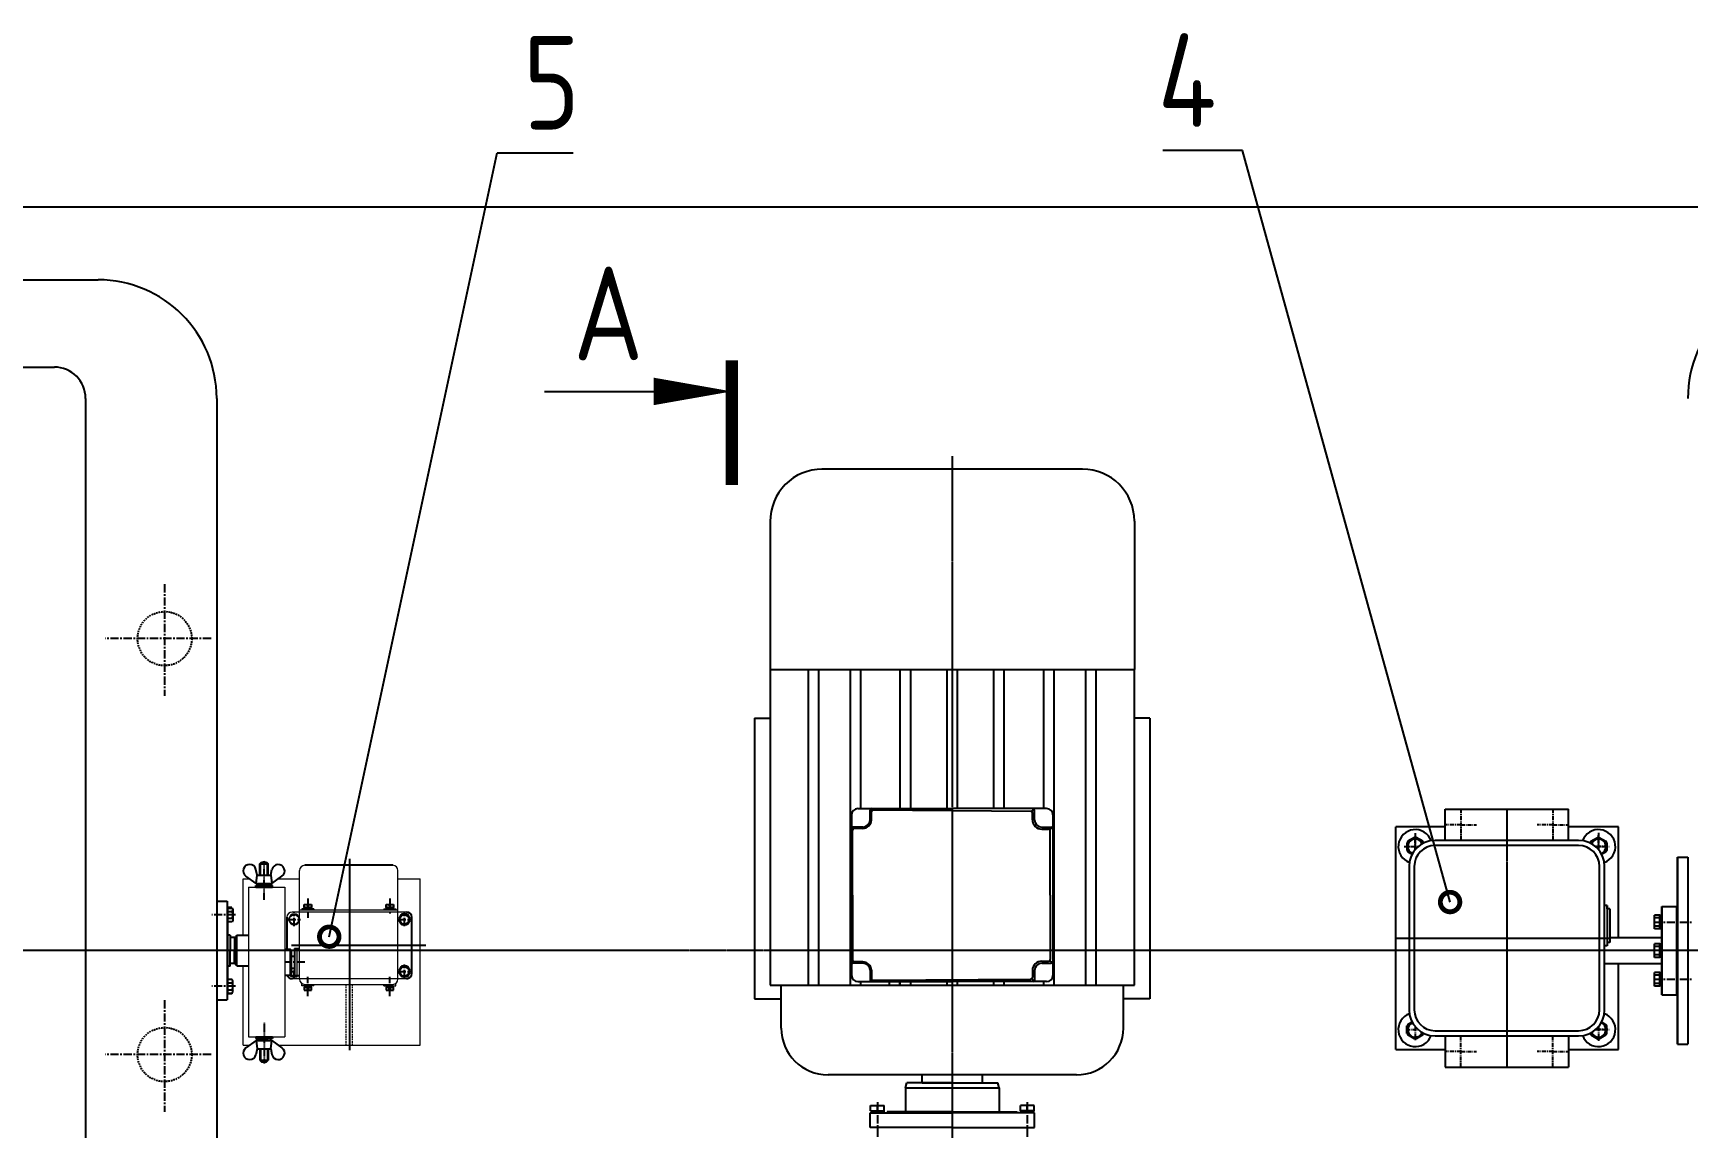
# Model space of a CAD drawing. Header units: millimetres. Extents: x -25976 to -4798, y -663 to 15440.
# Drawn here: x -15362 to -13771, y 12146 to 13199 of the extents above; entities that cross this region are included whole.
import ezdxf

# ---------------------------------------------------------------- set-up
doc = ezdxf.new("R2010")
doc.units = ezdxf.units.MM
doc.header["$LTSCALE"] = 0.25
for name, pattern in [('CENTER', [50.8, 31.75, -6.35, 6.35, -6.35]), ('CENTER2', [1.125, 0.75, -0.125, 0.125, -0.125]), ('HIDDEN', [9.525, 6.35, -3.175])]:
    doc.linetypes.add(name, pattern=pattern)
for name, color, linetype in [('Cen', 5, 'CENTER'), ('Cont', 6, 'Continuous'), ('Dim', 7, 'Continuous'), ('Hide', 2, 'HIDDEN'), ('Red', 1, 'Continuous'), ('Text', 3, 'Continuous'), ('Textb', 6, 'Continuous')]:
    doc.layers.add(name, color=color, linetype=linetype)
doc.styles.add('Style1', font='romans.shx', dxfattribs={"width": 0.8})
doc.dimstyles.new('Poz15', dxfattribs={"dimscale": 15, "dimtxt": 6, "dimasz": 2.5, "dimexe": 1.25, "dimexo": 0, "dimgap": 1.5, "dimtad": 2, "dimtoh": 1, "dimtxsty": 'Style1', "dimblk": 'DOTSMALL', "dimcen": 2.5, "dimclrt": 6, "dimadec": 0, "dimazin": 0, "dimtfac": 1, "dimtmove": 0, "dimatfit": 3, "dimldrblk": 'DOTSMALL', "dimfxl": 1, "dimarcsym": 0})

# ---------------------------------------------------------------- blocks, each defined once
blk = doc.blocks.new('A0C0001')
at = {"ltscale": 0.48}
for p, q in [((-5, 2.2), (-5, -2.2)), ((-0.6, 5.4), (-4.4, 3.2)), ((4.4, 3.2), (0.6, 5.4)), ((5, -2.2), (5, 2.2)), ((-4.4, -3.2), (-0.6, -5.4)), ((0.6, -5.4), (4.4, -3.2))]:
    blk.add_line(p, q, dxfattribs=at)
blk.add_circle((0, 0), 4.5, dxfattribs=at)
for start, end in [(143.4466, 156.5534), (83.4466, 96.5534), (23.4466, 36.5534), (203.4466, 216.5534), (263.4466, 276.5534), (323.4466, 336.5534)]:
    blk.add_arc((0, 0), 5.45, start, end, dxfattribs=at)
blk = doc.blocks.new('RAZREZ02')
at = {"layer": 'Text', "const_width": 0.8}
blk.add_lwpolyline([(0, 6), (0, -2)], dxfattribs=at)
at = {"layer": 'Text'}
blk.add_lwpolyline([(-12, 0), (-5, 0)], dxfattribs=at)
blk.add_lwpolyline([(0, 0, 0, 1.76, 0), (-5, 0, 1.76, 1.76, 0)], format="xyseb", dxfattribs=at)
at = {"layer": 'Textb', "style": 'Style1', "width": 0.8}
blk.add_attdef('А', (-10.16, -8), '', height=6, dxfattribs=at)
blk = doc.blocks.new('_DotSmall')
at = {"color": 0, "linetype": 'ByBlock', "const_width": 0.5}
blk.add_lwpolyline([(-0.0625, 0, 1), (0.0625, 0, 1)], format="xyb", close=True, dxfattribs=at)

msp = doc.modelspace()

# ---------------------------------------------------------------- linework, layer by layer
at = {"layer": 'Cen', "ltscale": 0.2}
for p, q in [((-14478.27152, 12791.53233), (-14478.27152, 11256.78949)), ((-13945.27152, 12452.26794), (-13945.27152, 12204.26794)), ((-15057.77149, 12404.37764), (-15057.77149, 12220.59004)), ((-14052.27152, 12328.26794), (-13846.27152, 12328.26794)), ((-12562.15558, 12316.26959), (-16556.63972, 12316.26959)), ((-14984.12081, 12321.26959), (-15113.24335, 12321.26959))]:
    msp.add_line(p, q, dxfattribs=at)
at = {"layer": 'Cen'}
for p, q in [((-15235.27152, 12668.6065), (-15235.27152, 12561.29697)), ((-15190.63698, 12616.26959), (-15292.58385, 12616.26959)), ((-15097.57755, 12366.43014), (-15097.57755, 12347.89605)), ((-15018.95568, 12366.43014), (-15018.95568, 12351.97494)), ((-15167.17138, 12350.60832), (-15190.03589, 12350.60832)), ((-15117.27149, 12346.26959), (-15104.27149, 12346.26959)), ((-15110.77149, 12339.76959), (-15110.77149, 12352.76959)), ((-15011.27149, 12346.26959), (-14998.27149, 12346.26959)), ((-15004.77149, 12339.76959), (-15004.77149, 12352.76959)), ((-13804.37353, 12343.76794), (-13767.87346, 12343.76794)), ((-15154.77149, 12316.26959), (-15190.68274, 12316.26959)), ((-15100.48696, 12305.26959), (-15119.77149, 12305.26959)), ((-15114.31899, 12296.26959), (-15109.77569, 12296.26959)), ((-15110.77149, 12289.76959), (-15110.77149, 12297.11544)), ((-15011.27149, 12296.26959), (-14998.27149, 12296.26959)), ((-15004.77149, 12289.76959), (-15004.77149, 12302.76959)), ((-15167.17138, 12281.93087), (-15190.03589, 12281.93087)), ((-15097.57755, 12272.40167), (-15097.57755, 12290.93576)), ((-15018.95568, 12272.40167), (-15018.95568, 12290.93576)), ((-13804.37353, 12288.76794), (-13767.87346, 12288.76794)), ((-15235.27152, 12268.6065), (-15235.27152, 12161.29697)), ((-15190.63698, 12216.26959), (-15292.58385, 12216.26959)), ((-14550.27152, 12170.62834), (-14550.27152, 12121.5009)), ((-14406.27152, 12170.62834), (-14406.27152, 12121.5009))]:
    msp.add_line(p, q, dxfattribs=at)
at = {"layer": 'Cen', "ltscale": 0.5}
for p, q in [((-13989.4792, 12437.26794), (-14004.49749, 12437.26794)), ((-13989.4792, 12452.26794), (-13989.4792, 12422.26794)), ((-13989.4792, 12437.26794), (-13974.4609, 12437.26794)), ((-13901.06385, 12437.26794), (-13916.08214, 12437.26794)), ((-13901.06385, 12452.26794), (-13901.06385, 12422.26794)), ((-13901.06385, 12437.26794), (-13886.04555, 12437.26794)), ((-14033.27152, 12429.03873), (-14033.27152, 12413.51601)), ((-14033.27152, 12413.51604), (-14033.27152, 12426.41948)), ((-13857.27152, 12429.45553), (-13857.27152, 12413.51601)), ((-13857.27152, 12413.51604), (-13857.27152, 12427.11284)), ((-14044.08207, 12416.26794), (-14030.5196, 12416.26794)), ((-14042.38792, 12416.26796), (-14030.5196, 12416.26796)), ((-13848.15513, 12416.26796), (-13860.02345, 12416.26796)), ((-13860.02345, 12416.26796), (-13846.94247, 12416.26796)), ((-13860.02345, 12416.26794), (-13847.57392, 12416.26794)), ((-14042.38792, 12240.26794), (-14030.5196, 12240.26794)), ((-14033.27152, 12243.01986), (-14033.27152, 12230.11642)), ((-13989.4792, 12204.26794), (-13989.4792, 12234.26794)), ((-13901.06385, 12204.26794), (-13901.06385, 12234.26794)), ((-13860.02345, 12240.26794), (-13846.94247, 12240.26794)), ((-13848.15513, 12240.26794), (-13860.02345, 12240.26794)), ((-13857.27152, 12243.01986), (-13857.27152, 12229.42305)), ((-13989.4792, 12219.26794), (-14004.49749, 12219.26794)), ((-13989.4792, 12219.26794), (-13974.4609, 12219.26794)), ((-13901.06385, 12219.26794), (-13916.08214, 12219.26794)), ((-13901.06385, 12219.26794), (-13886.04555, 12219.26794))]:
    msp.add_line(p, q, dxfattribs=at)
at = {"layer": 'Cont'}
for p, q in [((-15931.27152, 12961.26959), (-15299.27152, 12961.26959)), ((-15889.27152, 12877.26959), (-15341.27152, 12877.26959)), ((-15311.27152, 12847.26959), (-15311.27152, 11261.38189)), ((-15185.27152, 12847.26959), (-15185.27152, 11170.26959)), ((-14353.27152, 12779.26959), (-14603.56618, 12779.26959)), ((-14653.27152, 12729.26959), (-14653.27152, 12283.02748)), ((-14303.27152, 12729.26959), (-14303.27152, 12586.51959)), ((-14653.27152, 12586.51959), (-14303.22152, 12586.51959)), ((-14616.62152, 12283.02748), (-14616.62152, 12586.51959)), ((-14606.62152, 12283.02748), (-14606.62152, 12586.51959)), ((-14576.12152, 12283.02748), (-14576.12152, 12586.51959)), ((-14566.12152, 12452.89139), (-14566.12152, 12586.51959)), ((-14528.22152, 12452.89139), (-14528.22152, 12586.51959)), ((-14518.22152, 12452.89139), (-14518.22152, 12586.51959)), ((-14483.27152, 12452.89139), (-14483.27152, 12586.51959)), ((-14473.27152, 12452.89139), (-14473.27152, 12586.51959)), ((-14438.32152, 12452.89139), (-14438.32152, 12586.51959)), ((-14428.32152, 12452.89139), (-14428.32152, 12586.51959)), ((-14390.42152, 12452.89139), (-14390.42152, 12586.51959)), ((-14380.42152, 12283.02748), (-14380.42152, 12586.51959)), ((-14349.92152, 12283.02748), (-14349.92152, 12586.51959)), ((-14339.92152, 12283.02748), (-14339.92152, 12586.51959)), ((-14303.22152, 12283.02748), (-14303.22152, 12586.51959)), ((-14668.27152, 12539.77748), (-14668.27152, 12269.77748)), ((-14668.27152, 12539.77748), (-14653.32152, 12539.77748)), ((-14288.27152, 12539.77748), (-14303.22152, 12539.77748)), ((-14288.27152, 12539.77748), (-14288.27152, 12269.77748)), ((-14575.06652, 12446.89139), (-14575.06652, 12292.39939)), ((-14569.06652, 12452.89139), (-14478.27152, 12452.89139)), ((-14557.26752, 12441.99139), (-14557.26752, 12451.29139)), ((-14555.96752, 12441.99139), (-14555.96752, 12449.99139)), ((-14554.36752, 12451.59139), (-14402.87552, 12450.39139)), ((-14387.57552, 12452.89139), (-14478.27152, 12452.89139)), ((-14400.17552, 12451.89139), (-14401.47552, 12450.39139)), ((-14401.27552, 12442.09139), (-14401.27552, 12448.79139)), ((-14399.27552, 12442.09139), (-14399.27552, 12451.29139)), ((-14381.57652, 12446.89139), (-14381.57652, 12292.39939)), ((-14004.49749, 12452.26794), (-13886.04555, 12452.26794)), ((-14004.49749, 12422.26794), (-14004.49749, 12452.26794)), ((-13886.04555, 12422.26794), (-13886.04555, 12452.26794)), ((-14574.06652, 12369.59539), (-14574.06652, 12432.19239)), ((-14564.26652, 12435.09239), (-14573.46652, 12435.09239)), ((-14564.26652, 12433.79239), (-14572.46652, 12433.79239)), ((-14392.27552, 12435.09239), (-14383.17652, 12435.09239)), ((-14392.27552, 12433.09239), (-14385.67552, 12433.09239)), ((-14382.47652, 12434.29239), (-14384.07552, 12432.99239)), ((-14384.07552, 12369.59539), (-14384.07552, 12431.49239)), ((-14004.49749, 12435.26794), (-14051.84656, 12435.26794)), ((-14051.84656, 12221.26796), (-14051.84656, 12435.26794)), ((-14034.09662, 12425.02919), (-14040.44642, 12421.36313)), ((-14026.09662, 12421.36313), (-14032.44642, 12425.02919)), ((-13876.27152, 12422.26794), (-14014.27152, 12422.26794)), ((-13837.84638, 12435.26794), (-13886.04555, 12435.26794)), ((-13864.44642, 12421.36313), (-13858.09662, 12425.02919)), ((-13856.44642, 12425.02919), (-13850.09662, 12421.36313)), ((-13837.84638, 12328.76794), (-13837.84638, 12435.26794)), ((-14041.27152, 12419.93402), (-14041.27152, 12412.6019)), ((-14040.44642, 12411.17279), (-14036.42597, 12408.85158)), ((-14025.27152, 12419.7179), (-14025.27152, 12419.93402)), ((-13876.27152, 12417.26794), (-14014.27152, 12417.26794)), ((-13865.27152, 12419.7179), (-13865.27152, 12419.93402)), ((-13850.09662, 12411.17279), (-13854.11707, 12408.85158)), ((-13849.27152, 12419.93402), (-13849.27152, 12412.6019)), ((-13781.27152, 12406.26794), (-13781.27152, 12226.26794)), ((-13781.27152, 12343.76794), (-13781.27152, 12406.26794)), ((-13781.27152, 12406.26794), (-13771.27152, 12406.26794)), ((-13771.27152, 12406.26794), (-13771.27152, 12226.26794)), ((-15146.27149, 12388.86959), (-15147.61375, 12394.33721)), ((-15143.77149, 12399.66959), (-15142.17149, 12401.26959)), ((-15143.77149, 12388.86959), (-15143.77149, 12399.66959)), ((-15143.77149, 12399.66959), (-15135.77149, 12399.66959)), ((-15142.17149, 12401.26959), (-15137.37149, 12401.26959)), ((-15137.37149, 12401.26959), (-15135.77149, 12399.66959)), ((-15135.77149, 12388.86959), (-15135.77149, 12399.66959)), ((-15133.27149, 12388.86959), (-15132.10583, 12394.18717)), ((-15016.10641, 12398.26959), (-15100.63553, 12398.26959)), ((-14039.27152, 12397.26794), (-14039.27152, 12259.26794)), ((-14034.27152, 12397.26794), (-14034.27152, 12259.26794)), ((-13856.27152, 12259.26794), (-13856.27152, 12397.26794)), ((-13851.27152, 12259.26794), (-13851.27152, 12397.26794)), ((-15147.27149, 12380.86959), (-15157.16076, 12387.80741)), ((-15147.77149, 12377.26959), (-15147.77149, 12378.86959)), ((-15147.77149, 12378.86959), (-15144.77149, 12378.86959)), ((-15147.77149, 12377.26959), (-15131.77149, 12377.26959)), ((-15147.27149, 12380.86959), (-15146.27149, 12388.86959)), ((-15147.27149, 12380.86959), (-15132.27149, 12380.86959)), ((-15146.27149, 12388.86959), (-15133.27149, 12388.86959)), ((-15146.27149, 12380.86959), (-15146.27149, 12378.86959)), ((-15144.77149, 12378.86959), (-15135.77149, 12378.86959)), ((-15143.37449, 12380.86959), (-15137.89399, 12378.86959)), ((-15142.37449, 12380.86959), (-15136.89399, 12378.86959)), ((-15131.77149, 12378.86959), (-15135.77149, 12378.86959)), ((-15133.27149, 12388.86959), (-15132.27149, 12380.86959)), ((-15133.27149, 12380.86959), (-15133.27149, 12378.86959)), ((-15132.27149, 12380.86959), (-15122.4897, 12387.83162)), ((-15131.77149, 12377.26959), (-15131.77149, 12378.86959)), ((-15185.27151, 12363.7689), (-15175.27149, 12363.76891)), ((-15175.27149, 12363.76891), (-15175.27149, 12282.66959)), ((-15101.07755, 12360.56222), (-15098.12755, 12360.56222)), ((-15101.07755, 12357.76222), (-15101.07755, 12360.56222)), ((-15094.07755, 12357.76222), (-15101.07755, 12357.76222)), ((-15100.82755, 12356.56222), (-15100.82755, 12357.76222)), ((-15100.82755, 12357.76222), (-15094.32755, 12357.76222)), ((-15096.91167, 12356.56222), (-15098.31785, 12357.76222)), ((-15098.12755, 12360.56222), (-15098.12755, 12359.16222)), ((-15098.12755, 12359.16222), (-15097.02755, 12359.16222)), ((-15097.02755, 12360.56222), (-15094.07755, 12360.56222)), ((-15097.02755, 12359.16222), (-15097.02755, 12360.56222)), ((-15094.32755, 12357.76222), (-15094.32755, 12356.56222)), ((-15094.07755, 12360.56222), (-15094.07755, 12357.76222)), ((-15022.45568, 12357.76222), (-15022.45568, 12360.56222)), ((-15022.45568, 12360.56222), (-15019.50568, 12360.56222)), ((-15015.45568, 12357.76222), (-15022.45568, 12357.76222)), ((-15022.20568, 12357.76222), (-15015.70568, 12357.76222)), ((-15022.20568, 12356.56222), (-15022.20568, 12357.76222)), ((-15018.28981, 12356.56222), (-15019.69598, 12357.76222)), ((-15019.50568, 12360.56222), (-15019.50568, 12359.16222)), ((-15019.50568, 12359.16222), (-15018.40568, 12359.16222)), ((-15018.40568, 12360.56222), (-15015.45568, 12360.56222)), ((-15018.40568, 12359.16222), (-15018.40568, 12360.56222)), ((-15015.70568, 12357.76222), (-15015.70568, 12356.56222)), ((-15015.45568, 12360.56222), (-15015.45568, 12357.76222)), ((-14574.06652, 12369.59539), (-14574.06652, 12306.99839)), ((-14384.07552, 12369.59539), (-14384.07552, 12307.69839)), ((-13848.77152, 12359.66446), (-13851.27152, 12359.66446)), ((-13848.77152, 12356.41967), (-13848.77152, 12359.66446)), ((-13848.77152, 12359.66446), (-13848.77152, 12320.87141)), ((-13796.27152, 12328.76794), (-13796.27152, 12358.76794)), ((-13796.27152, 12358.76794), (-13782.27152, 12358.76794)), ((-13796.27152, 12358.76794), (-13796.27152, 12316.26794)), ((-13796.27152, 12358.76794), (-13782.27152, 12358.76794)), ((-13782.27152, 12358.76794), (-13782.27152, 12343.76794)), ((-15174.72149, 12357.15832), (-15174.72149, 12333.25138)), ((-15174.72149, 12344.05832), (-15174.72149, 12357.15832)), ((-15174.72149, 12357.15832), (-15170.70297, 12357.15832)), ((-15174.72149, 12357.15832), (-15170.44388, 12357.15832)), ((-15174.72149, 12353.88332), (-15170.44388, 12353.88332)), ((-15174.72149, 12347.33332), (-15170.44388, 12347.33332)), ((-15170.44388, 12344.05832), (-15174.72149, 12344.05832)), ((-15170.70297, 12357.70832), (-15174.27149, 12357.70832)), ((-15170.70297, 12357.15832), (-15170.70297, 12357.70832)), ((-15170.44388, 12357.15832), (-15169.72149, 12355.9071)), ((-15170.44388, 12353.88332), (-15169.72149, 12355.13454)), ((-15170.44388, 12347.33332), (-15169.72149, 12346.0821)), ((-15169.72149, 12345.30954), (-15170.44388, 12344.05832)), ((-15169.72149, 12355.9071), (-15169.72149, 12345.30954)), ((-15117.77149, 12348.26959), (-15117.77149, 12317.76959)), ((-15094.32755, 12356.56222), (-15100.82755, 12356.56222)), ((-15015.70568, 12356.56222), (-15022.20568, 12356.56222)), ((-14997.77149, 12294.26959), (-14997.77149, 12348.26959)), ((-13846.27152, 12356.41967), (-13848.77152, 12356.41967)), ((-13846.27152, 12356.41967), (-13846.27152, 12324.1162)), ((-13803.27152, 12337.21794), (-13803.27152, 12350.31794)), ((-13798.27152, 12350.31794), (-13803.27152, 12350.31794)), ((-13798.27152, 12347.76794), (-13803.27152, 12347.76794)), ((-13798.27152, 12347.76794), (-13798.27152, 12350.31794)), ((-13798.27152, 12337.66794), (-13798.27152, 12349.86794)), ((-13796.27152, 12349.86794), (-13798.27152, 12349.86794)), ((-13796.27152, 12345.78335), (-13798.27152, 12342.10608)), ((-13796.27152, 12337.66794), (-13796.27152, 12349.86794)), ((-13782.27152, 12353.76799), (-13781.27152, 12353.76799)), ((-13782.27152, 12343.76794), (-13782.27152, 12273.76794)), ((-13781.27152, 12226.26794), (-13781.27152, 12343.76794)), ((-15174.72149, 12336.01959), (-15174.72149, 12316.26959)), ((-15172.27149, 12331.26959), (-15174.72149, 12331.26959)), ((-15172.27149, 12331.26959), (-15172.27149, 12327.0587)), ((-15168.27149, 12328.77029), (-15172.27149, 12328.77029)), ((-15172.27149, 12328.77029), (-15172.27149, 12316.26959)), ((-15168.27149, 12328.77029), (-15167.27149, 12327.77029)), ((-15168.27149, 12328.77029), (-15168.27149, 12316.26959)), ((-15165.67149, 12331.26959), (-15167.27149, 12329.66959)), ((-15167.27149, 12329.66959), (-15167.27149, 12302.86959)), ((-15167.27149, 12316.26959), (-15167.27149, 12327.77029)), ((-15165.67149, 12331.26959), (-15154.77149, 12331.26959)), ((-13846.27152, 12328.76794), (-13796.27152, 12328.76794)), ((-13798.27152, 12339.76794), (-13803.27152, 12339.76794)), ((-13798.27152, 12337.21794), (-13803.27152, 12337.21794)), ((-13798.27152, 12339.76794), (-13798.27152, 12337.21794)), ((-13798.27152, 12337.66794), (-13796.27152, 12337.66794)), ((-13796.27152, 12273.76794), (-13796.27152, 12328.76794)), ((-13782.27152, 12339.76794), (-13782.27152, 12316.26794)), ((-15174.72149, 12316.26959), (-15174.72149, 12282.21959)), ((-15172.27149, 12303.7689), (-15172.27149, 12316.26959)), ((-15168.27149, 12303.7689), (-15168.27149, 12316.26959)), ((-15167.27149, 12316.26959), (-15167.27149, 12304.7689)), ((-15119.77149, 12317.76959), (-15114.77149, 12317.76959)), ((-15113.77149, 12316.76959), (-15114.77149, 12317.76959)), ((-15113.77149, 12316.76959), (-15113.77149, 12293.76959)), ((-15113.77149, 12299.5254), (-15113.77149, 12311.01379)), ((-15113.77149, 12311.01379), (-15110.57434, 12311.01379)), ((-15110.57434, 12318.29262), (-15105.63553, 12318.29262)), ((-15110.57434, 12318.29262), (-15110.57434, 12292.24657)), ((-13848.77152, 12320.87141), (-13851.27152, 12320.87141)), ((-13846.27152, 12324.1162), (-13848.77152, 12324.1162)), ((-13798.27152, 12322.81794), (-13803.27152, 12322.81794)), ((-13803.27152, 12309.71794), (-13803.27152, 12322.81794)), ((-13798.27152, 12320.26794), (-13803.27152, 12320.26794)), ((-13798.27152, 12312.26794), (-13803.27152, 12312.26794)), ((-13798.27152, 12320.26794), (-13798.27152, 12322.81794)), ((-13796.27152, 12322.36794), (-13798.27152, 12322.36794)), ((-13798.27152, 12310.16794), (-13798.27152, 12322.36794)), ((-13796.27152, 12318.28335), (-13798.27152, 12314.60608)), ((-13798.27152, 12312.26794), (-13798.27152, 12309.71794)), ((-13798.27152, 12310.16794), (-13796.27152, 12310.16794)), ((-13796.27152, 12310.16794), (-13796.27152, 12322.36794)), ((-13796.27152, 12316.26794), (-13796.27152, 12273.76794)), ((-13782.27152, 12316.26794), (-13782.27152, 12273.76794)), ((-15172.27149, 12301.26959), (-15174.72149, 12301.26959)), ((-15172.27149, 12301.26959), (-15172.27149, 12305.48049)), ((-15168.27149, 12303.7689), (-15172.27149, 12303.7689)), ((-15168.27149, 12303.7689), (-15167.27149, 12304.7689)), ((-15165.67149, 12301.26959), (-15167.27149, 12302.86959)), ((-15154.77149, 12301.26959), (-15165.67149, 12301.26959)), ((-15113.77149, 12299.5254), (-15110.57434, 12299.5254)), ((-14564.26652, 12304.09839), (-14573.46652, 12304.09839)), ((-14564.26652, 12305.39839), (-14572.46652, 12305.39839)), ((-14567.96652, 12304.09839), (-14571.16652, 12304.09839)), ((-14567.96652, 12304.09839), (-14571.16652, 12304.09839)), ((-14557.26752, 12297.29939), (-14557.26752, 12287.99939)), ((-14555.96752, 12297.29939), (-14555.96752, 12289.29939)), ((-14401.27552, 12297.09939), (-14401.27552, 12290.49939)), ((-14399.27552, 12297.09939), (-14399.27552, 12287.99939)), ((-14392.27552, 12306.09839), (-14385.67552, 12306.09839)), ((-14392.27552, 12304.09839), (-14383.17652, 12304.09839)), ((-14388.67552, 12304.09839), (-14385.47552, 12304.09839)), ((-14388.67552, 12304.09839), (-14385.47552, 12304.09839)), ((-14382.47652, 12304.99839), (-14384.07552, 12306.29839)), ((-13851.27152, 12303.76794), (-13796.27152, 12303.76794)), ((-13837.84638, 12221.26806), (-13837.84638, 12303.76794)), ((-13798.27152, 12309.71794), (-13803.27152, 12309.71794)), ((-13798.27152, 12295.31794), (-13803.27152, 12295.31794)), ((-13803.27152, 12282.21794), (-13803.27152, 12295.31794)), ((-13798.27152, 12292.76794), (-13798.27152, 12295.31794)), ((-13796.27152, 12294.86794), (-13798.27152, 12294.86794)), ((-13798.27152, 12282.66794), (-13798.27152, 12294.86794)), ((-13796.27152, 12282.66794), (-13796.27152, 12294.86794)), ((-15175.27149, 12284.75333), (-15175.27149, 12268.77028)), ((-15174.72149, 12288.48087), (-15174.72149, 12275.38087)), ((-15170.44388, 12288.48087), (-15174.72149, 12288.48087)), ((-15174.72149, 12285.20587), (-15170.44388, 12285.20587)), ((-15174.72149, 12278.65587), (-15170.44388, 12278.65587)), ((-15169.72149, 12287.22965), (-15170.44388, 12288.48087)), ((-15170.44388, 12285.20587), (-15169.72149, 12286.45709)), ((-15170.44388, 12278.65587), (-15169.72149, 12277.40465)), ((-15169.72149, 12276.63209), (-15169.72149, 12287.22965)), ((-15119.77149, 12292.76959), (-15114.77149, 12292.76959)), ((-15113.77149, 12293.76959), (-15114.77149, 12292.76959)), ((-15114.61476, 12292.92633), (-15114.01736, 12291.8916)), ((-15112.94002, 12291.26959), (-15108.60297, 12291.26959)), ((-15110.57434, 12292.24657), (-15105.63553, 12292.24657)), ((-15107.52563, 12291.8916), (-15107.32068, 12292.24657)), ((-15101.07755, 12281.06959), (-15101.07755, 12278.26959)), ((-15094.07755, 12281.06959), (-15101.07755, 12281.06959)), ((-15101.07755, 12278.26959), (-15098.12755, 12278.26959)), ((-15094.32755, 12282.26959), (-15100.82755, 12282.26959)), ((-15100.82755, 12282.26959), (-15100.82755, 12281.06959)), ((-15100.82755, 12281.06959), (-15094.32755, 12281.06959)), ((-15098.24342, 12282.26959), (-15096.83725, 12281.06959)), ((-15098.12755, 12278.26959), (-15098.12755, 12279.66959)), ((-15098.12755, 12279.66959), (-15097.02755, 12279.66959)), ((-15097.02755, 12279.66959), (-15097.02755, 12278.26959)), ((-15097.02755, 12278.26959), (-15094.07755, 12278.26959)), ((-15094.32755, 12281.06959), (-15094.32755, 12282.26959)), ((-15094.07755, 12278.26959), (-15094.07755, 12281.06959)), ((-15015.45568, 12281.06959), (-15022.45568, 12281.06959)), ((-15022.45568, 12281.06959), (-15022.45568, 12278.26959)), ((-15022.45568, 12278.26959), (-15019.50568, 12278.26959)), ((-15015.70568, 12282.26959), (-15022.20568, 12282.26959)), ((-15022.20568, 12282.26959), (-15022.20568, 12281.06959)), ((-15022.20568, 12281.06959), (-15015.70568, 12281.06959)), ((-15019.62156, 12282.26959), (-15018.21538, 12281.06959)), ((-15019.50568, 12279.66959), (-15018.40568, 12279.66959)), ((-15019.50568, 12278.26959), (-15019.50568, 12279.66959)), ((-15018.40568, 12279.66959), (-15018.40568, 12278.26959)), ((-15018.40568, 12278.26959), (-15015.45568, 12278.26959)), ((-15015.70568, 12281.06959), (-15015.70568, 12282.26959)), ((-15015.45568, 12278.26959), (-15015.45568, 12281.06959)), ((-14653.27152, 12283.02748), (-14303.22152, 12283.02748)), ((-14642.67152, 12241.76171), (-14642.67152, 12283.02748)), ((-14569.06652, 12286.39939), (-14478.27152, 12286.39939)), ((-14566.12152, 12283.02748), (-14566.12152, 12286.39939)), ((-14554.36752, 12287.69939), (-14402.87552, 12288.89939)), ((-14538.77152, 12283.02748), (-14538.77152, 12286.39939)), ((-14528.77152, 12283.02748), (-14528.77152, 12286.39939)), ((-14528.22152, 12283.02748), (-14528.22152, 12286.39939)), ((-14518.22152, 12283.02748), (-14518.22152, 12286.39939)), ((-14483.27152, 12283.02748), (-14483.27152, 12286.39939)), ((-14387.57552, 12286.39939), (-14478.27152, 12286.39939)), ((-14473.27152, 12283.02748), (-14473.27152, 12286.39939)), ((-14438.32152, 12283.02748), (-14438.32152, 12286.39939)), ((-14428.32152, 12283.02748), (-14428.32152, 12286.39939)), ((-14400.17552, 12287.39939), (-14401.47552, 12288.89939)), ((-14390.42152, 12283.02748), (-14390.42152, 12286.39939)), ((-14313.87152, 12241.76171), (-14313.87152, 12283.02748)), ((-13798.27152, 12292.76794), (-13803.27152, 12292.76794)), ((-13798.27152, 12284.76794), (-13803.27152, 12284.76794)), ((-13798.27152, 12282.21794), (-13803.27152, 12282.21794)), ((-13796.27152, 12290.78335), (-13798.27152, 12287.10608)), ((-13798.27152, 12284.76794), (-13798.27152, 12282.21794)), ((-13798.27152, 12282.66794), (-13796.27152, 12282.66794)), ((-13782.27152, 12278.76788), (-13781.27152, 12278.76788)), ((-15185.27154, 12268.77029), (-15175.27149, 12268.77028)), ((-15174.72149, 12275.38087), (-15170.44388, 12275.38087)), ((-15174.72149, 12275.38087), (-15170.70297, 12275.38087)), ((-15170.70297, 12274.83087), (-15174.27149, 12274.83087)), ((-15170.70297, 12275.38087), (-15170.70297, 12274.83087)), ((-15170.44388, 12275.38087), (-15169.72149, 12276.63209)), ((-14668.27152, 12269.77748), (-14642.67152, 12269.77748)), ((-14288.27152, 12269.77748), (-14313.87152, 12269.77748)), ((-13796.27152, 12273.76794), (-13782.27152, 12273.76794)), ((-13796.27152, 12273.76794), (-13782.27152, 12273.76794)), ((-14040.44642, 12245.36311), (-14036.42597, 12247.68432)), ((-13850.09662, 12245.36311), (-13854.11707, 12247.68432)), ((-15147.77149, 12233.26959), (-15147.77149, 12231.66959)), ((-15147.77149, 12233.26959), (-15131.77149, 12233.26959)), ((-15147.77149, 12231.66959), (-15144.77149, 12231.66959)), ((-15146.27149, 12229.66959), (-15146.27149, 12231.66959)), ((-15144.77149, 12231.66959), (-15135.77149, 12231.66959)), ((-15137.16849, 12229.66959), (-15142.64899, 12231.66959)), ((-15136.16849, 12229.66959), (-15141.64899, 12231.66959)), ((-15131.77149, 12231.66959), (-15135.77149, 12231.66959)), ((-15133.27149, 12229.66959), (-15133.27149, 12231.66959)), ((-15131.77149, 12233.26959), (-15131.77149, 12231.66959)), ((-14041.27152, 12236.60188), (-14041.27152, 12243.934)), ((-14034.09662, 12231.5067), (-14040.44642, 12235.17276)), ((-14026.09662, 12235.17276), (-14032.44642, 12231.5067)), ((-14025.27152, 12236.81799), (-14025.27152, 12236.60188)), ((-14014.27152, 12239.26794), (-13876.27152, 12239.26794)), ((-14014.27152, 12234.26794), (-13876.27152, 12234.26794)), ((-14004.49749, 12234.26794), (-14004.49749, 12204.26794)), ((-13886.04555, 12234.26794), (-13886.04555, 12204.26794)), ((-13865.27152, 12236.81799), (-13865.27152, 12236.60188)), ((-13864.44642, 12235.17276), (-13858.09662, 12231.5067)), ((-13856.44642, 12231.5067), (-13850.09662, 12235.17276)), ((-13849.27152, 12236.60188), (-13849.27152, 12243.934)), ((-15147.27149, 12229.66959), (-15157.16076, 12222.73178)), ((-15146.27149, 12221.66959), (-15147.61375, 12216.20198)), ((-15147.27149, 12229.66959), (-15132.27149, 12229.66959)), ((-15147.27149, 12229.66959), (-15146.27149, 12221.66959)), ((-15146.27149, 12221.66959), (-15133.27149, 12221.66959)), ((-15143.77149, 12221.66959), (-15143.77149, 12210.86959)), ((-15135.77149, 12221.66959), (-15135.77149, 12210.86959)), ((-15133.27149, 12221.66959), (-15132.27149, 12229.66959)), ((-15133.27149, 12221.66959), (-15132.10583, 12216.35202)), ((-15132.27149, 12229.66959), (-15122.4897, 12222.70757)), ((-14051.84656, 12221.26796), (-14004.49749, 12221.26798)), ((-13886.04555, 12221.26803), (-13837.84641, 12221.26806)), ((-13781.27152, 12226.26794), (-13771.27152, 12226.26794)), ((-15143.77149, 12210.86959), (-15142.17149, 12209.26959)), ((-15143.77149, 12210.86959), (-15135.77149, 12210.86959)), ((-15142.17149, 12209.26959), (-15137.37149, 12209.26959)), ((-15137.37149, 12209.26959), (-15135.77149, 12210.86959)), ((-14004.49749, 12204.26794), (-13886.04555, 12204.26794)), ((-14358.87152, 12196.76171), (-14597.67152, 12196.76171)), ((-14523.27152, 12184.26959), (-14521.93178, 12189.26959)), ((-14523.27152, 12184.26959), (-14523.27152, 12161.26959)), ((-14523.27152, 12184.26959), (-14433.27152, 12184.26959)), ((-14478.27152, 12189.26959), (-14521.93178, 12189.26959)), ((-14507.27152, 12189.26959), (-14507.27152, 12196.76171)), ((-14507.27152, 12189.26959), (-14449.27152, 12189.26959)), ((-14478.27152, 12189.26959), (-14434.61127, 12189.26959)), ((-14449.27152, 12189.26959), (-14449.27152, 12196.76171)), ((-14433.27152, 12184.26959), (-14434.61127, 12189.26959)), ((-14433.27152, 12184.26959), (-14433.27152, 12161.26959)), ((-14556.82152, 12167.26959), (-14543.72152, 12167.26959)), ((-14556.82152, 12162.26959), (-14556.82152, 12167.26959)), ((-14550.27152, 12162.26959), (-14550.27152, 12167.26959)), ((-14543.72152, 12162.26959), (-14543.72152, 12167.26959)), ((-14412.82152, 12162.26959), (-14412.82152, 12167.26959)), ((-14399.72152, 12167.26959), (-14412.82152, 12167.26959)), ((-14406.27152, 12162.26959), (-14406.27152, 12167.26959)), ((-14399.72152, 12162.26959), (-14399.72152, 12167.26959)), ((-14557.27152, 12160.26959), (-14478.27152, 12160.26959)), ((-14557.27152, 12146.26959), (-14557.27152, 12160.26959)), ((-14556.82152, 12162.26959), (-14543.72152, 12162.26959)), ((-14556.37152, 12162.26959), (-14544.17152, 12162.26959)), ((-14556.37152, 12162.26959), (-14556.37152, 12160.26959)), ((-14556.37152, 12160.26959), (-14544.17152, 12160.26959)), ((-14550.95301, 12160.26959), (-14549.73037, 12162.26959)), ((-14544.17152, 12162.26959), (-14544.17152, 12160.26959)), ((-14540.77152, 12161.26959), (-14540.77152, 12160.26959)), ((-14478.27152, 12161.26959), (-14540.77152, 12161.26959)), ((-14478.27152, 12161.26959), (-14415.77152, 12161.26959)), ((-14399.27152, 12160.26959), (-14478.27152, 12160.26959)), ((-14415.77152, 12161.26959), (-14415.77152, 12160.26959)), ((-14399.72152, 12162.26959), (-14412.82152, 12162.26959)), ((-14412.37152, 12162.26959), (-14412.37152, 12160.26959)), ((-14400.17152, 12162.26959), (-14412.37152, 12162.26959)), ((-14400.17152, 12160.26959), (-14412.37152, 12160.26959)), ((-14405.59003, 12160.26959), (-14406.81267, 12162.26959)), ((-14400.17152, 12162.26959), (-14400.17152, 12160.26959)), ((-14399.27152, 12146.26959), (-14399.27152, 12160.26959)), ((-14478.27152, 12146.26959), (-14557.27152, 12146.26959)), ((-14478.27152, 12146.26959), (-14399.27152, 12146.26959))]:
    msp.add_line(p, q, dxfattribs=at)
at = {"layer": 'Cont', "color": 1}
for p, q in [((-15143.09499, 12388.86959), (-15143.09499, 12400.34609)), ((-15136.44799, 12388.86959), (-15136.44799, 12400.34609)), ((-15143.09499, 12221.66959), (-15143.09499, 12210.19309)), ((-15136.44799, 12221.66959), (-15136.44799, 12210.19309))]:
    msp.add_line(p, q, dxfattribs=at)
at = {"layer": 'Cont', "color": 5, "linetype": 'CENTER2'}
for p, q in [((-15139.77149, 12365.18435), (-15139.77149, 12402.72113)), ((-15139.77149, 12247.22068), (-15139.77149, 12207.81806))]:
    msp.add_line(p, q, dxfattribs=at)
at = {"layer": 'Cont', "linetype": 'Continuous', "lineweight": 20}
for p, q in [((-15105.63553, 12288.80678), (-15105.63553, 12393.26959)), ((-15011.10641, 12288.80678), (-15011.10641, 12393.26959)), ((-15159.77149, 12331.26959), (-15159.77149, 12385.26959)), ((-15159.77149, 12385.26959), (-15153.54332, 12385.26959)), ((-15154.77149, 12377.26959), (-15119.77149, 12377.26959)), ((-15154.77149, 12377.26959), (-15154.77149, 12316.26959)), ((-15126.0894, 12385.26959), (-15105.63553, 12385.26959)), ((-15119.77149, 12377.26959), (-15119.77149, 12316.26959)), ((-15011.10641, 12385.26959), (-14989.77149, 12385.26959)), ((-14989.77149, 12225.26959), (-14989.77149, 12385.26959)), ((-15185.27151, 12363.7689), (-15185.27154, 12268.77029)), ((-15114.01736, 12350.64759), (-15116.18588, 12346.8916)), ((-15116.18588, 12345.64759), (-15114.01736, 12341.8916)), ((-15108.60297, 12351.26959), (-15112.94002, 12351.26959)), ((-15002.77149, 12353.26959), (-15112.77149, 12353.26959)), ((-15105.63553, 12347.37385), (-15107.52563, 12350.64759)), ((-15107.52563, 12341.8916), (-15105.63553, 12345.16534)), ((-15057.77149, 12355.02503), (-15105.63553, 12355.02503)), ((-15091.84506, 12356.56222), (-15103.31004, 12356.56222)), ((-15103.31004, 12356.56222), (-15103.31004, 12355.02503)), ((-15091.84506, 12356.56222), (-15091.84506, 12355.02503)), ((-15011.10641, 12355.02503), (-15057.77149, 12355.02503)), ((-15024.68817, 12356.56222), (-15013.22319, 12356.56222)), ((-15024.68817, 12356.56222), (-15024.68817, 12355.02503)), ((-15013.22319, 12356.56222), (-15013.22319, 12355.02503)), ((-15165.67149, 12301.26959), (-15165.67149, 12331.26959)), ((-15112.94002, 12341.26959), (-15108.60297, 12341.26959)), ((-15154.77149, 12316.26959), (-15154.77149, 12233.26959)), ((-15119.77149, 12316.26959), (-15119.77149, 12233.26959)), ((-15114.77149, 12292.76959), (-15114.77149, 12317.76959)), ((-15108.06227, 12292.24657), (-15108.06227, 12318.29262)), ((-15159.77149, 12225.26959), (-15159.77149, 12301.26959)), ((-15002.77149, 12289.26959), (-15112.77149, 12289.26959)), ((-15103.31004, 12282.26959), (-15103.31004, 12284.58221)), ((-15091.84506, 12282.26959), (-15103.31004, 12282.26959)), ((-15100.63553, 12283.80678), (-15016.10641, 12283.80678)), ((-15091.84506, 12282.26959), (-15091.84506, 12283.80678)), ((-15024.68817, 12282.26959), (-15024.68817, 12283.80678)), ((-15024.68817, 12282.26959), (-15013.22319, 12282.26959)), ((-15013.22319, 12282.26959), (-15013.22319, 12284.58221)), ((-15154.77149, 12233.26959), (-15119.77149, 12233.26959)), ((-15159.77149, 12225.26959), (-15153.54332, 12225.26959)), ((-15126.0894, 12225.26959), (-14989.77149, 12225.26959))]:
    msp.add_line(p, q, dxfattribs=at)
msp.add_circle((-15110.77149, 12346.26959), 4.5, dxfattribs=at)
at = {"layer": 'Cont'}
for centre, radius, start, end in [((-15299.27152, 12847.26959), 114, 0, 90), ((-13657.27152, 12847.26959), 114, 90, 180), ((-15341.27152, 12847.26959), 30, 0, 90), ((-14603.27152, 12729.26959), 50, 90, 180.58200219), ((-14353.27152, 12729.26959), 50, 0, 90), ((-14569.06652, 12446.89139), 6, 90, 180), ((-14569.06652, 12446.89139), 6, 90, 180), ((-14564.26652, 12442.09139), 6.999, 270, 359.182), ((-14564.26652, 12442.09139), 8.299, 270, 359.31), ((-14555.66752, 12451.29139), 1.6, 90, 180), ((-14554.36752, 12449.99139), 1.6, 90, 180), ((-14402.87552, 12448.79139), 1.6, 0, 90), ((-14392.27552, 12442.09139), 8.999, 180, 270), ((-14400.87552, 12451.29139), 1.6, 0, 90), ((-14392.27552, 12442.09139), 6.999, 180, 270), ((-14387.57552, 12446.89139), 6, 0, 90), ((-14573.46652, 12433.49239), 1.6, 90, 180), ((-14572.46652, 12432.19239), 1.6, 90, 180), ((-14385.67552, 12431.49239), 1.6, 0, 90), ((-14383.17652, 12433.49239), 1.6, 0, 90), ((-14033.27152, 12416.26794), 16.35233, 20.50170298, 249.49829702), ((-14033.27152, 12416.26796), 8.8, 144.61997733, 155.38002267), ((-14033.27152, 12416.26796), 7.2, 22.3767311, 247.6232689), ((-14014.27152, 12397.26794), 25, 90, 180), ((-14033.27152, 12416.26796), 8.8, 84.61997733, 95.38002267), ((-14033.27152, 12416.26796), 8.8, 24.61997733, 35.38002267), ((-13876.27152, 12397.26794), 25, 0, 90), ((-13857.27152, 12416.26794), 16.35233, 290.50170298, 159.49829702), ((-13857.27152, 12416.26796), 8.8, 144.61997733, 155.38002267), ((-13857.27152, 12416.26796), 7.2, 292.3767311, 157.6232689), ((-13857.27152, 12416.26796), 8.8, 84.61997733, 95.38002267), ((-13857.27152, 12416.26796), 8.8, 24.61997733, 35.38002267), ((-14033.27152, 12416.26796), 8.8, 204.61997733, 215.38002267), ((-14014.27152, 12397.26794), 20, 90, 180), ((-13876.27152, 12397.26794), 20, 0, 90), ((-13857.27152, 12416.26796), 8.8, 324.61997733, 335.38002267), ((-15153.613, 12392.86443), 6.17738, 13.79294285, 234.94841893), ((-15126.07172, 12392.86443), 6.17738, 305.44072845, 167.63577007), ((-14575.76652, 12369.59539), 3, 76.507, 90), ((-14575.36652, 12368.59539), 4, 85.699, 90), ((-14380.77652, 12369.59539), 3, 90, 105.466), ((-14381.27652, 12368.59539), 4, 90, 94.301), ((-15174.27149, 12356.70832), 1, 90, 180), ((-15177.50639, 12350.60832), 7.7849, 335.12208877, 24.87791123), ((-14573.46652, 12305.69839), 1.6, 180, 270), ((-14572.46652, 12306.99839), 1.6, 180, 270), ((-14564.26652, 12297.09939), 8.299, 1.38, 90), ((-14564.26652, 12297.09939), 6.999, 1.637, 90), ((-14392.27552, 12297.09939), 8.999, 90, 180), ((-14392.27552, 12297.09939), 6.999, 90, 180), ((-14385.67552, 12307.69839), 1.6, 270, 0), ((-14383.17652, 12305.69839), 1.6, 270, 0), ((-15177.50639, 12281.93087), 7.7849, 335.12208877, 24.87791123), ((-15110.77149, 12296.26959), 4.5, 220.49377425, 296.61896561), ((-15110.77149, 12296.26959), 5.45, 233.44661726, 246.55338274), ((-15110.77149, 12296.26959), 5.45, 293.44661726, 306.55338274), ((-14569.06652, 12292.39939), 6, 180, 270), ((-14555.66752, 12287.99939), 1.6, 180, 270), ((-14554.36752, 12289.29939), 1.6, 180, 270), ((-14402.87552, 12290.49939), 1.6, 270, 0), ((-14400.87552, 12287.99939), 1.6, 270, 0), ((-14387.57552, 12292.39939), 6, 270, 0), ((-15174.27149, 12275.83087), 1, 180, 270), ((-14033.27152, 12240.26794), 16.35233, 110.50170298, 339.49829702), ((-14033.27152, 12240.26794), 7.2, 112.3767311, 337.6232689), ((-14014.27152, 12259.26794), 25, 180, 270), ((-14014.27152, 12259.26794), 20, 180, 270), ((-13876.27152, 12259.26794), 25, 270, 0), ((-13876.27152, 12259.26794), 20, 270, 0), ((-13857.27152, 12240.26794), 16.35233, 200.50170298, 69.49829702), ((-13857.27152, 12240.26794), 7.2, 202.3767311, 67.6232689), ((-14597.67152, 12241.76171), 45, 180, 270), ((-14358.87152, 12241.76171), 45, 270, 0), ((-14033.27152, 12240.26794), 8.8, 144.61997733, 155.38002267), ((-14033.27152, 12240.26794), 8.8, 204.61997733, 215.38002267), ((-14033.27152, 12240.26794), 8.8, 264.61997733, 275.38002267), ((-14033.27152, 12240.26794), 8.8, 324.61997733, 335.38002267), ((-13857.27152, 12240.26794), 8.8, 204.61997733, 215.38002267), ((-13857.27152, 12240.26794), 8.8, 264.61997733, 275.38002267), ((-13857.27152, 12240.26794), 8.8, 24.61997733, 35.38002267), ((-13857.27152, 12240.26794), 8.8, 324.61997733, 335.38002267), ((-15153.613, 12217.67475), 6.17738, 125.05158107, 346.20705715), ((-15126.07172, 12217.67475), 6.17738, 192.36422993, 54.55927155)]:
    msp.add_arc(centre, radius, start, end, dxfattribs=at)
at = {"layer": 'Cont', "linetype": 'Continuous', "lineweight": 20}
for centre, radius, start, end in [((-15100.63553, 12393.26959), 5, 90, 180), ((-15016.10641, 12393.26959), 5, 0, 90), ((-15112.77149, 12348.26959), 5, 90, 180), ((-15110.77149, 12346.26959), 5.45, 113.44661726, 126.55338274), ((-15110.77149, 12346.26959), 5.45, 233.44661726, 246.55338274), ((-15110.77149, 12346.26959), 5.45, 53.44661726, 66.55338274), ((-15110.77149, 12346.26959), 5.45, 293.44661726, 306.55338274), ((-15100.63553, 12288.80678), 5, 180, 270), ((-15016.10641, 12288.80678), 5, 270, 0)]:
    msp.add_arc(centre, radius, start, end, dxfattribs=at)
at = {"layer": 'Cont', "linetype": 'Continuous'}
for centre, start, end in [((-15002.77149, 12348.26959), 0, 90), ((-15002.77149, 12294.26959), 270, 0), ((-15112.77149, 12294.26959), 197.45760312, 270)]:
    msp.add_arc(centre, 5, start, end, dxfattribs=at)
at = {"layer": 'Hide', "linetype": 'HIDDEN', "lineweight": 20}
for p, q in [((-15060.77149, 12225.26959), (-15060.77149, 12283.80678)), ((-15054.77149, 12225.26959), (-15054.77149, 12283.80678))]:
    msp.add_line(p, q, dxfattribs=at)
at = {"layer": 'Hide'}
for centre in [(-15235.27152, 12616.26959), (-15235.27152, 12216.26959)]:
    msp.add_circle(centre, 26, dxfattribs=at)
at = {"layer": 'Red'}
for p, q in [((-13798.27152, 13031.26959), (-16070.27152, 13031.26959)), ((-12888.27152, 13031.26959), (-13798.27152, 13031.26959))]:
    msp.add_line(p, q, dxfattribs=at)

# ---------------------------------------------------------------- block references
at = {"layer": 'Cont'}
ref = msp.add_blockref('RAZREZ02', (-14690.19829, 12853.95401), dxfattribs=dict(at, xscale=-15, yscale=15, zscale=15, rotation=180))
ref.add_attrib('А', 'А', (-14842.59829, 12883.95401), dxfattribs={"layer": 'Textb', "height": 90, "style": 'Style1', "width": 0.8})
at = {"layer": 'Cont', "lineweight": 20, "ltscale": 0.48, "rotation": 90}
for p in [(-15004.77149, 12346.26959), (-15004.77149, 12296.26959)]:
    msp.add_blockref('A0C0001', p, dxfattribs=at)

# ---------------------------------------------------------------- texts
at = {"layer": 'Dim', "color": 6, "char_height": 90, "style": 'Style1'}
for s, insert, width, attachment_point in [('5', (-14890.65924, 13105.78557), 43.8128471, 7), ('4', (-14224.46033, 13108.21028), 33.8931, 9)]:
    msp.add_mtext(s, dxfattribs=dict(at, insert=insert, width=width, attachment_point=attachment_point))

# ---------------------------------------------------------------- leaders
at = {"layer": 'Dim', "annotation_type": 0, "has_hookline": 1}
for points, hookline_direction, text_width in [([(-15077.08274, 12329.63373), (-14915.65924, 13083.28557), (-14913.15924, 13083.28557)], 0, 48), ([(-13999.83996, 12362.94758), (-14199.46033, 13085.71028), (-14201.96033, 13085.71028)], 1, 51.42857)]:
    msp.add_leader(points, dimstyle='Poz15', override={"dimgap": 1.5, "dimtad": 1}, dxfattribs=dict(at, hookline_direction=hookline_direction, text_width=text_width))

doc.saveas('drawing.dxf')
